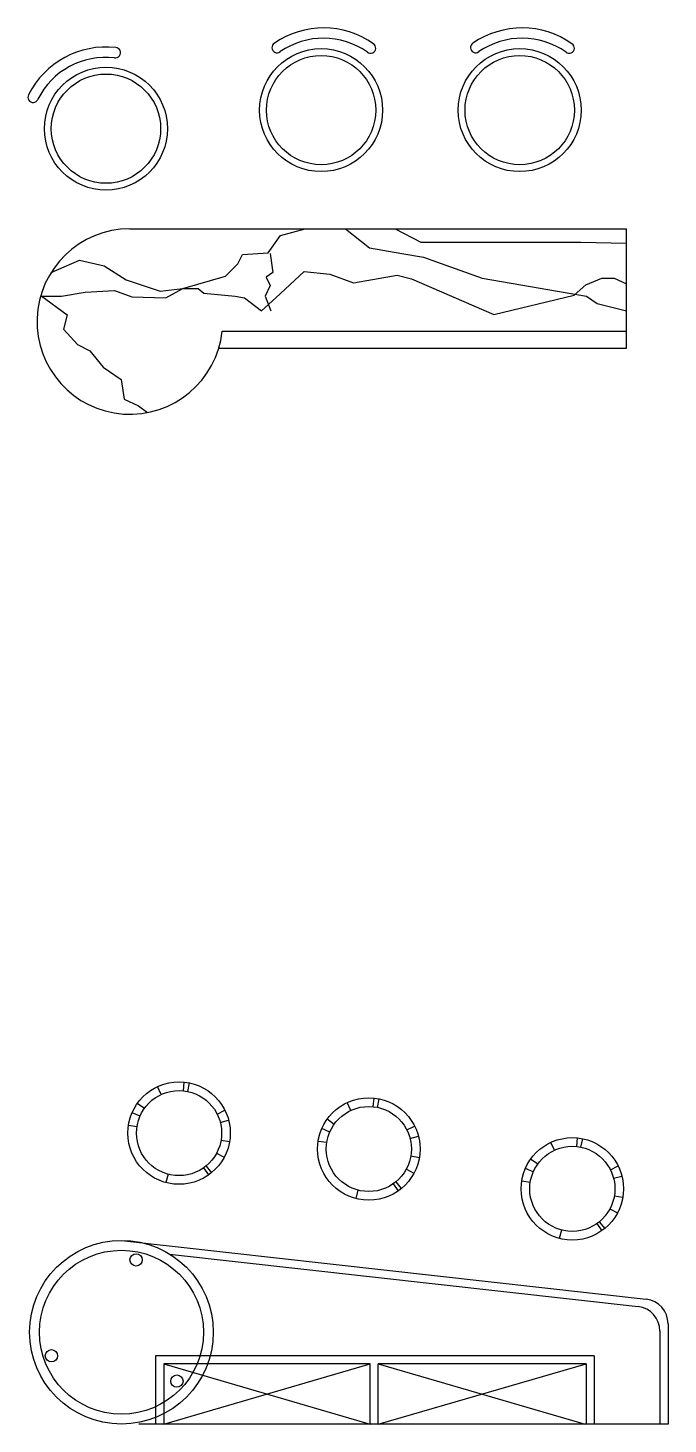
# Model space of a CAD drawing. Header units: millimetres. Extents: x 794 to 24045, y 774 to 18002.
# Drawn here: x 14725 to 16599, y 1411 to 5499 of the extents above; entities that cross this region are included whole.
import ezdxf

# ---------------------------------------------------------------- set-up
doc = ezdxf.new("R2010")
doc.units = ezdxf.units.MM

msp = doc.modelspace()

# ---------------------------------------------------------------- linework, layer by layer
at = {"color": 18, "true_color": 0x000000}
for p, q in [((15023.4, 4910.9), (16476.9, 4910.9)), ((15464.3, 4891.3), (15536.5, 4910.9)), ((15654.4, 4910.9), (15725.2, 4855.3)), ((15800.1, 4910.9), (15875, 4871.9)), ((16476.9, 4561.4), (16476.9, 4910.9)), ((15428.4, 4840.8), (15464.3, 4891.3)), ((15875, 4871.9), (16343.8, 4871.9)), ((16343.8, 4871.9), (16476.9, 4869.1)), ((15339.5, 4808.1), (15353.4, 4835.8)), ((15353.4, 4835.8), (15428.4, 4840.8)), ((15433.9, 4838.6), (15442.1, 4783.1)), ((15725.2, 4855.3), (15819.5, 4838.6)), ((15819.5, 4838.6), (15883.3, 4827.5)), ((15883.3, 4827.5), (16055.1, 4766.5)), ((14792.9, 4782.8), (14876.2, 4819.2)), ((14876.2, 4819.2), (14948.3, 4802.6)), ((14948.3, 4802.6), (15012.1, 4761)), ((15303.4, 4772), (15339.5, 4808.1)), ((15450.5, 4708.3), (15533.7, 4785.9)), ((15533.7, 4785.9), (15608.6, 4777.6)), ((15012.1, 4761), (15112, 4727.7)), ((15178.6, 4736), (15303.4, 4772)), ((15433.9, 4744.3), (15419.9, 4713.8)), ((15442.1, 4783.1), (15422.8, 4769.3)), ((15422.8, 4769.3), (15433.9, 4744.3)), ((15608.6, 4777.6), (15678, 4752.7)), ((15678, 4752.7), (15805.6, 4774.9)), ((15805.6, 4774.9), (15847.3, 4763.8)), ((15847.3, 4763.8), (16088.9, 4660)), ((16055.1, 4766.5), (16360.4, 4713.8)), ((16324.3, 4716.6), (16357.6, 4747.1)), ((16357.6, 4747.1), (16404.8, 4766.5)), ((16404.8, 4766.5), (16440.9, 4766.5)), ((16440.9, 4766.5), (16476.9, 4749.9)), ((14762.8, 4715.6), (14840, 4658.4)), ((14765.1, 4713.8), (14823.4, 4713.8)), ((14823.4, 4713.8), (14892.8, 4724.9)), ((14892.8, 4724.9), (14978.8, 4730.5)), ((14978.8, 4730.5), (15028.7, 4711.1)), ((15028.7, 4711.1), (15128.6, 4708.3)), ((15112, 4727.7), (15178.6, 4736)), ((15128.6, 4708.3), (15178.6, 4736)), ((15178.6, 4736), (15223, 4736)), ((15223, 4736), (15239.6, 4722.2)), ((15239.6, 4722.2), (15331.2, 4713.8)), ((15331.2, 4713.8), (15358.9, 4708.3)), ((15358.9, 4708.3), (15408.8, 4670.9)), ((15408.8, 4670.9), (15450.5, 4708.3)), ((15419.9, 4713.8), (15435.6, 4670.9)), ((16088.9, 4660), (16324.3, 4716.6)), ((16360.4, 4713.8), (16390.9, 4691.6)), ((16390.9, 4691.6), (16476.9, 4670.9)), ((14840, 4658.4), (14828.9, 4616.8)), ((14828.9, 4616.8), (14870.6, 4572.4)), ((15293.5, 4610.9), (16476.9, 4610.9)), ((14870.6, 4572.4), (14906.6, 4553)), ((14906.6, 4553), (14945.5, 4505.9)), ((15283.6, 4561.4), (16476.9, 4561.4)), ((14945.5, 4505.9), (14998.2, 4469.8)), ((14998.2, 4469.8), (15006.5, 4411.6)), ((15006.5, 4411.6), (15048.2, 4392.2)), ((15048.2, 4392.2), (15075.3, 4372.7)), ((15115.1, 2375.7), (15104.5, 2398.8)), ((15180.1, 2386.6), (15182.7, 2411.9)), ((15192.6, 2384.7), (15197.8, 2409.6)), ((15065.9, 2334.9), (15045.2, 2349.6)), ((15670.5, 2329.2), (15659.8, 2352.3)), ((15735.5, 2340), (15738.1, 2365.3)), ((15748, 2338.1), (15753.1, 2363)), ((15053.1, 2312.2), (15029.8, 2322.3)), ((15278.7, 2318.5), (15301.5, 2329.9)), ((15288, 2293.9), (15312.6, 2300.3)), ((15621.2, 2288.3), (15600.5, 2303)), ((15044.2, 2281.2), (15019.1, 2285)), ((15608.5, 2265.6), (15585.1, 2275.7)), ((15834.1, 2272), (15856.8, 2283.4)), ((15843.3, 2247.3), (15868, 2253.7)), ((15290.3, 2242.4), (15315.4, 2238.2)), ((15599.6, 2234.7), (15574.4, 2238.4)), ((16266.3, 2212.4), (16255.6, 2235.5)), ((16331.3, 2223.3), (16333.9, 2248.6)), ((16343.8, 2221.3), (16349, 2246.2)), ((15277.3, 2204), (15299.8, 2192.1)), ((15845.7, 2195.8), (15870.8, 2191.7)), ((16217.1, 2171.5), (16196.4, 2186.3)), ((15135.6, 2142.2), (15129.1, 2117.6)), ((15239.1, 2160.8), (15253.8, 2140)), ((15246.3, 2166.3), (15262.4, 2146.6)), ((15832.7, 2157.5), (15855.1, 2145.5)), ((16204.3, 2148.9), (16181, 2159)), ((16429.9, 2155.2), (16452.7, 2166.6)), ((16439.2, 2130.6), (16463.8, 2137)), ((15691, 2095.7), (15684.5, 2071.1)), ((15794.5, 2114.3), (15809.1, 2093.5)), ((15801.7, 2119.7), (15817.8, 2100)), ((16195.4, 2117.9), (16170.3, 2121.7)), ((16441.5, 2079.1), (16466.6, 2074.9)), ((16428.5, 2040.7), (16450.9, 2028.7)), ((16286.8, 1978.9), (16280.3, 1954.3)), ((16390.3, 1997.5), (16405, 1976.7)), ((16397.5, 2003), (16413.6, 1983.3)), ((14998.8, 1948.5), (16534.8, 1776.1)), ((15139.9, 1908.5), (16510.8, 1754.6)), ((16574.8, 1683.1), (16574.8, 1410.6)), ((16598.8, 1704.5), (16598.8, 1410.6)), ((15098.5, 1610.6), (15098.5, 1410.6)), ((16382.3, 1610.6), (15098.5, 1610.6)), ((16382.3, 1610.6), (16382.3, 1410.6)), ((15122.5, 1586.6), (15122.5, 1410.6)), ((15726.5, 1586.6), (15122.5, 1586.6)), ((15122.5, 1410.6), (15726.5, 1586.6)), ((15122.5, 1586.6), (15726.5, 1410.6)), ((15726.5, 1410.6), (15726.5, 1586.6)), ((16359.3, 1586.6), (15750.5, 1586.6)), ((15750.5, 1410.6), (15750.5, 1586.6)), ((15750.5, 1410.6), (16359.3, 1586.6)), ((15750.5, 1586.6), (16356.3, 1410.6)), ((16359.3, 1586.6), (16359.3, 1410.6)), ((16598.8, 1410.6), (15049.9, 1410.6))]:
    msp.add_line(p, q, dxfattribs=at)
for centre, radius in [((15583.2, 5258.3), 180), ((16164.5, 5258.3), 180), ((15583.2, 5258.3), 160), ((16164.5, 5258.3), 160), ((14953.5, 5204), 180), ((14953.5, 5204), 160), ((15167.4, 2262.7), 150), ((15167.4, 2262.7), 124.6), ((15722.8, 2216.1), 150), ((15722.8, 2216.1), 124.6), ((16318.6, 2099.4), 150), ((16318.6, 2099.4), 124.6), ((14998.8, 1679.5), 268.9), ((14998.8, 1679.5), 240), ((15041.6, 1891.5), 18.1), ((14793.8, 1610.6), 18.1), ((15161, 1536.4), 18.1)]:
    msp.add_circle(centre, radius, dxfattribs=at)
for centre, radius, start, end in [((15590, 5246.2), 252.8, 54.6942, 124.616), ((16171.3, 5246.2), 252.8, 54.6942, 124.616), ((14953.1, 5190.2), 252.8, 83.4698, 153.3915), ((14981.2, 5426.4), 15, 259.6583, 87.2813), ((15454.1, 5441.4), 15, 120.8045, 308.4275), ((15590, 5246.2), 222.8, 54.6942, 124.616), ((15728.2, 5439.7), 15, 230.8828, 58.5057), ((16035.4, 5441.4), 15, 120.8045, 308.4275), ((16171.3, 5246.2), 222.8, 54.6942, 124.616), ((16309.6, 5439.7), 15, 230.8828, 58.5057), ((14953.1, 5190.2), 222.8, 83.4698, 153.3915), ((14740.1, 5295.8), 15, 149.58, 337.203), ((15023.4, 4639.3), 271.6, 90, 353.9937), ((16526.8, 1704.5), 72, 0, 83.5969), ((16502.8, 1683.1), 72, 0, 83.5969)]:
    msp.add_arc(centre, radius, start, end, dxfattribs=at)

doc.saveas('drawing.dxf')
